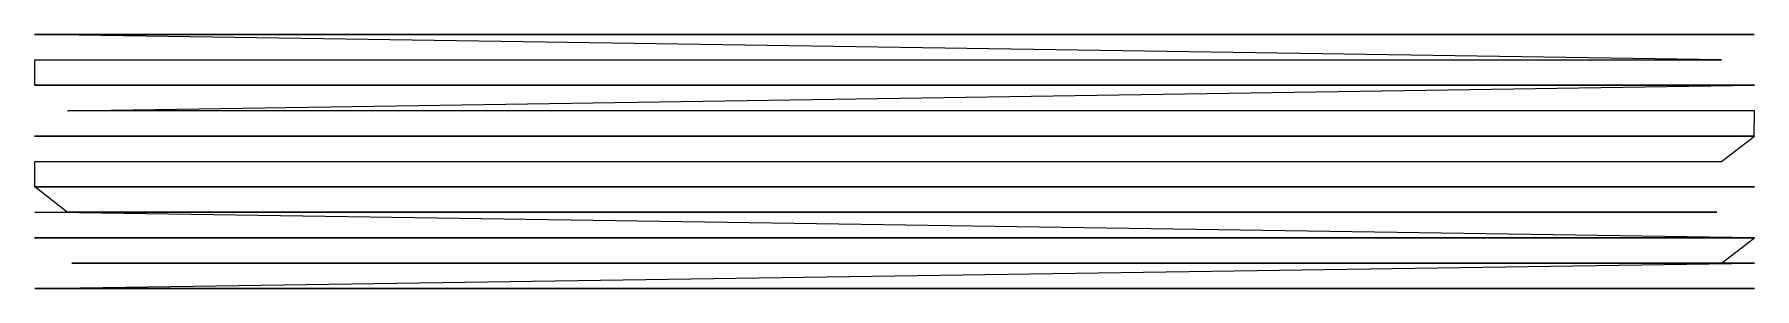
# Model space of a CAD drawing. Extents: x 0 to 1, y 0.01 to 0.16.
import ezdxf

# ---------------------------------------------------------------- set-up
doc = ezdxf.new("R2010")
doc.units = 0

msp = doc.modelspace()

# ---------------------------------------------------------------- linework, layer by layer
at = {"layer": 'Polygon'}
for p, q in [((0.9998, 0.1624, 0.978), (-0.0002, 0.1624, 0.9562)), ((-0.0002, 0.1624, 0.9562), (0.9998, 0.1624, 0.9344)), ((0.9998, 0.1624, 0.9344), (-0.0002, 0.1624, 0.9126)), ((-0.0002, 0.1624, 0.9126), (0.9998, 0.1624, 0.8908)), ((0.9998, 0.1624, 0.8908), (-0.0002, 0.1624, 0.869)), ((-0.0002, 0.1624, 0.869), (0.9998, 0.1624, 0.8472)), ((0.9998, 0.1624, 0.8472), (-0.0002, 0.1624, 0.8254)), ((-0.0002, 0.1624, 0.8254), (0.9998, 0.1624, 0.8036)), ((0.9998, 0.1624, 0.8036), (-0.0002, 0.1624, 0.7818)), ((-0.0002, 0.1624, 0.7818), (0.9998, 0.1624, 0.76)), ((0.9998, 0.1624, 0.76), (-0.0002, 0.1624, 0.7382)), ((-0.0002, 0.1624, 0.7382), (0.9998, 0.1624, 0.7164)), ((0.9998, 0.1624, 0.7164), (-0.0002, 0.1624, 0.6946)), ((-0.0002, 0.1624, 0.6946), (0.9998, 0.1624, 0.6728)), ((0.9998, 0.1624, 0.6728), (-0.0002, 0.1624, 0.651)), ((-0.0002, 0.1624, 0.651), (0.9998, 0.1624, 0.6292)), ((0.9998, 0.1624, 0.6292), (-0.0002, 0.1624, 0.6074)), ((-0.0002, 0.1624, 0.6074), (0.9998, 0.1624, 0.5856)), ((0.9998, 0.1624, 0.5856), (-0.0002, 0.1624, 0.5638)), ((-0.0002, 0.1624, 0.5638), (0.9998, 0.1624, 0.542)), ((0.9998, 0.1624, 0.542), (-0.0002, 0.1624, 0.5202)), ((-0.0002, 0.1624, 0.5202), (0.9998, 0.1624, 0.4984)), ((0.9998, 0.1624, 0.4984), (-0.0002, 0.1624, 0.4766)), ((-0.0002, 0.1624, 0.4766), (0.9998, 0.1624, 0.4548)), ((0.9998, 0.1624, 0.4548), (-0.0002, 0.1624, 0.433)), ((-0.0002, 0.1624, 0.433), (0.9998, 0.1624, 0.4112)), ((0.9998, 0.1624, 0.4112), (-0.0002, 0.1624, 0.3894)), ((-0.0002, 0.1624, 0.3894), (0.9998, 0.1624, 0.3676)), ((0.9998, 0.1624, 0.3676), (-0.0002, 0.1624, 0.3458)), ((-0.0002, 0.1624, 0.3458), (0.9998, 0.1624, 0.324)), ((0.9998, 0.1624, 0.324), (-0.0002, 0.1624, 0.3022)), ((-0.0002, 0.1624, 0.3022), (0.9998, 0.1624, 0.2804)), ((0.9998, 0.1624, 0.2804), (-0.0002, 0.1624, 0.2586)), ((-0.0002, 0.1624, 0.2586), (0.9998, 0.1624, 0.2368)), ((0.9998, 0.1624, 0.1932), (-0.0002, 0.1624, 0.1714)), ((0.9998, 0.1624, 0.1932), (-0.0002, 0.1624, 0.1714)), ((0.9808, 0.1476, 0.9998), (0, 0.1624)), ((0, 0.1624), (0.9998, 0.1624, 0.978)), ((0.9998, 0.1624, 0.2368), (0.9998, 0.1624, 0.1932)), ((0, 0.1329, 0.981), (0, 0.1476, 1)), ((0, 0.1476, 1), (0.0216, 0.1476, 0.9998)), ((0.0216, 0.1476, 0.9998), (0.0434, 0.1476, -0.0002)), ((0.0434, 0.1476, -0.0002), (0.0652, 0.1476, 0.9998)), ((0.0652, 0.1476, 0.9998), (0.087, 0.1476, -0.0002)), ((0.087, 0.1476, -0.0002), (0.1088, 0.1476, 0.9998)), ((0.1088, 0.1476, 0.9998), (0.1306, 0.1476, -0.0002)), ((0.1306, 0.1476, -0.0002), (0.1524, 0.1476, 0.9998)), ((0.1524, 0.1476, 0.9998), (0.1742, 0.1476, -0.0002)), ((0.1742, 0.1476, -0.0002), (0.196, 0.1476, 0.9998)), ((0.196, 0.1476, 0.9998), (0.2178, 0.1476, -0.0002)), ((0.2178, 0.1476, -0.0002), (0.2396, 0.1476, 0.9998)), ((0.2396, 0.1476, 0.9998), (0.2614, 0.1476, -0.0002)), ((0.2614, 0.1476, -0.0002), (0.2832, 0.1476, 0.9998)), ((0.2832, 0.1476, 0.9998), (0.305, 0.1476, -0.0002)), ((0.305, 0.1476, -0.0002), (0.3268, 0.1476, 0.9998)), ((0.3268, 0.1476, 0.9998), (0.3486, 0.1476, -0.0002)), ((0.3486, 0.1476, -0.0002), (0.3704, 0.1476, 0.9998)), ((0.3704, 0.1476, 0.9998), (0.3922, 0.1476, -0.0002)), ((0.3922, 0.1476, -0.0002), (0.414, 0.1476, 0.9998)), ((0.414, 0.1476, 0.9998), (0.4358, 0.1476, -0.0002)), ((0.4358, 0.1476, -0.0002), (0.4576, 0.1476, 0.9998)), ((0.4576, 0.1476, 0.9998), (0.4794, 0.1476, -0.0002)), ((0.4794, 0.1476, -0.0002), (0.5012, 0.1476, 0.9998)), ((0.5012, 0.1476, 0.9998), (0.523, 0.1476, -0.0002)), ((0.523, 0.1476, -0.0002), (0.5448, 0.1476, 0.9998)), ((0.5448, 0.1476, 0.9998), (0.5666, 0.1476, -0.0002)), ((0.5666, 0.1476, -0.0002), (0.5884, 0.1476, 0.9998)), ((0.5884, 0.1476, 0.9998), (0.6102, 0.1476, -0.0002)), ((0.6102, 0.1476, -0.0002), (0.632, 0.1476, 0.9998)), ((0.632, 0.1476, 0.9998), (0.6538, 0.1476, -0.0002)), ((0.6538, 0.1476, -0.0002), (0.6756, 0.1476, 0.9998)), ((0.6756, 0.1476, 0.9998), (0.6974, 0.1476, -0.0002)), ((0.6974, 0.1476, -0.0002), (0.7192, 0.1476, 0.9998)), ((0.7192, 0.1476, 0.9998), (0.741, 0.1476, -0.0002)), ((0.741, 0.1476, -0.0002), (0.7628, 0.1476, 0.9998)), ((0.7628, 0.1476, 0.9998), (0.7846, 0.1476, -0.0002)), ((0.7846, 0.1476, -0.0002), (0.8064, 0.1476, 0.9998)), ((0.8064, 0.1476, 0.9998), (0.8282, 0.1476, -0.0002)), ((0.8282, 0.1476, -0.0002), (0.85, 0.1476, 0.9998)), ((0.85, 0.1476, 0.9998), (0.8718, 0.1476, -0.0002)), ((0.8718, 0.1476, -0.0002), (0.8936, 0.1476, 0.9998)), ((0.8936, 0.1476, 0.9998), (0.9154, 0.1476, -0.0002)), ((0.9154, 0.1476, -0.0002), (0.9372, 0.1476, 0.9998)), ((0.9372, 0.1476, 0.9998), (0.959, 0.1476, -0.0002)), ((0.959, 0.1476, -0.0002), (0.9808, 0.1476, 0.9998)), ((1, 0.1329), (0, 0.1329, 0.0218)), ((0, 0.1329, 0.0218), (1, 0.1329, 0.0436)), ((1, 0.1329, 0.0436), (0, 0.1329, 0.0654)), ((0, 0.1329, 0.0654), (1, 0.1329, 0.0872)), ((1, 0.1329, 0.0872), (0, 0.1329, 0.109)), ((0, 0.1329, 0.109), (1, 0.1329, 0.1308)), ((1, 0.1329, 0.1308), (0, 0.1329, 0.1526)), ((0, 0.1329, 0.1526), (1, 0.1329, 0.1744)), ((1, 0.1329, 0.1744), (0, 0.1329, 0.1962)), ((0, 0.1329, 0.1962), (1, 0.1329, 0.218)), ((1, 0.1329, 0.218), (0, 0.1329, 0.2398)), ((0, 0.1329, 0.2398), (1, 0.1329, 0.2616)), ((1, 0.1329, 0.2616), (0, 0.1329, 0.2834)), ((0, 0.1329, 0.2834), (1, 0.1329, 0.3052)), ((1, 0.1329, 0.3052), (0, 0.1329, 0.327)), ((0, 0.1329, 0.327), (1, 0.1329, 0.3488)), ((1, 0.1329, 0.3488), (0, 0.1329, 0.3706)), ((0, 0.1329, 0.3706), (1, 0.1329, 0.3924)), ((1, 0.1329, 0.3924), (0, 0.1329, 0.4142)), ((0, 0.1329, 0.4142), (1, 0.1329, 0.436)), ((1, 0.1329, 0.436), (0, 0.1329, 0.4578)), ((0, 0.1329, 0.4578), (1, 0.1329, 0.4796)), ((1, 0.1329, 0.4796), (0, 0.1329, 0.5014)), ((0, 0.1329, 0.5014), (1, 0.1329, 0.5232)), ((1, 0.1329, 0.5232), (0, 0.1329, 0.545)), ((0, 0.1329, 0.545), (1, 0.1329, 0.5668)), ((1, 0.1329, 0.5668), (0, 0.1329, 0.5886)), ((0, 0.1329, 0.5886), (1, 0.1329, 0.6104)), ((1, 0.1329, 0.6104), (0, 0.1329, 0.6322)), ((0, 0.1329, 0.6322), (1, 0.1329, 0.654)), ((1, 0.1329, 0.654), (0, 0.1329, 0.6758)), ((0, 0.1329, 0.6758), (1, 0.1329, 0.6976)), ((1, 0.1329, 0.6976), (0, 0.1329, 0.7194)), ((0, 0.1329, 0.7194), (1, 0.1329, 0.7412)), ((1, 0.1329, 0.7412), (0, 0.1329, 0.763)), ((0, 0.1329, 0.763), (1, 0.1329, 0.7848)), ((1, 0.1329, 0.7848), (0, 0.1329, 0.8066)), ((0, 0.1329, 0.8066), (1, 0.1329, 0.8284)), ((1, 0.1329, 0.8284), (0, 0.1329, 0.8502)), ((0, 0.1329, 0.8502), (1, 0.1329, 0.872)), ((1, 0.1329, 0.872), (0, 0.1329, 0.8938)), ((0, 0.1329, 0.8938), (1, 0.1329, 0.9156)), ((1, 0.1329, 0.9156), (0, 0.1329, 0.9374)), ((0, 0.1329, 0.9374), (1, 0.1329, 0.9592)), ((1, 0.1329, 0.9592), (0, 0.1329, 0.981)), ((0.019, 0.1181, -0.0002), (1, 0.1329)), ((0.0408, 0.1181, 0.9998), (0.019, 0.1181, -0.0002)), ((0.0626, 0.1181, -0.0002), (0.0408, 0.1181, 0.9998)), ((0.0844, 0.1181, 0.9998), (0.0626, 0.1181, -0.0002)), ((0.1062, 0.1181, -0.0002), (0.0844, 0.1181, 0.9998)), ((0.128, 0.1181, 0.9998), (0.1062, 0.1181, -0.0002)), ((0.1498, 0.1181, -0.0002), (0.128, 0.1181, 0.9998)), ((0.1716, 0.1181, 0.9998), (0.1498, 0.1181, -0.0002)), ((0.1934, 0.1181, -0.0002), (0.1716, 0.1181, 0.9998)), ((0.2152, 0.1181, 0.9998), (0.1934, 0.1181, -0.0002)), ((0.237, 0.1181, -0.0002), (0.2152, 0.1181, 0.9998)), ((0.2588, 0.1181, 0.9998), (0.237, 0.1181, -0.0002)), ((0.2806, 0.1181, -0.0002), (0.2588, 0.1181, 0.9998)), ((0.3024, 0.1181, 0.9998), (0.2806, 0.1181, -0.0002)), ((0.3242, 0.1181, -0.0002), (0.3024, 0.1181, 0.9998)), ((0.346, 0.1181, 0.9998), (0.3242, 0.1181, -0.0002)), ((0.3678, 0.1181, -0.0002), (0.346, 0.1181, 0.9998)), ((0.3896, 0.1181, 0.9998), (0.3678, 0.1181, -0.0002)), ((0.4114, 0.1181, -0.0002), (0.3896, 0.1181, 0.9998)), ((0.4332, 0.1181, 0.9998), (0.4114, 0.1181, -0.0002)), ((0.455, 0.1181, -0.0002), (0.4332, 0.1181, 0.9998)), ((0.4768, 0.1181, 0.9998), (0.455, 0.1181, -0.0002)), ((0.4986, 0.1181, -0.0002), (0.4768, 0.1181, 0.9998)), ((0.5204, 0.1181, 0.9998), (0.4986, 0.1181, -0.0002)), ((0.5422, 0.1181, -0.0002), (0.5204, 0.1181, 0.9998)), ((0.564, 0.1181, 0.9998), (0.5422, 0.1181, -0.0002)), ((0.5858, 0.1181, -0.0002), (0.564, 0.1181, 0.9998)), ((0.6076, 0.1181, 0.9998), (0.5858, 0.1181, -0.0002)), ((0.6294, 0.1181, -0.0002), (0.6076, 0.1181, 0.9998)), ((0.6512, 0.1181, 0.9998), (0.6294, 0.1181, -0.0002)), ((0.673, 0.1181, -0.0002), (0.6512, 0.1181, 0.9998)), ((0.6948, 0.1181, 0.9998), (0.673, 0.1181, -0.0002)), ((0.7166, 0.1181, -0.0002), (0.6948, 0.1181, 0.9998)), ((0.7384, 0.1181, 0.9998), (0.7166, 0.1181, -0.0002)), ((0.7602, 0.1181, -0.0002), (0.7384, 0.1181, 0.9998)), ((0.782, 0.1181, 0.9998), (0.7602, 0.1181, -0.0002)), ((0.8038, 0.1181, -0.0002), (0.782, 0.1181, 0.9998)), ((0.8256, 0.1181, 0.9998), (0.8038, 0.1181, -0.0002)), ((0.8474, 0.1181, -0.0002), (0.8256, 0.1181, 0.9998)), ((0.8692, 0.1181, 0.9998), (0.8474, 0.1181, -0.0002)), ((0.891, 0.1181, -0.0002), (0.8692, 0.1181, 0.9998)), ((0.9128, 0.1181, 0.9998), (0.891, 0.1181, -0.0002)), ((0.9346, 0.1181, -0.0002), (0.9128, 0.1181, 0.9998)), ((0.9564, 0.1181, 0.9998), (0.9346, 0.1181, -0.0002)), ((0.9782, 0.1181, -0.0002), (0.9564, 0.1181, 0.9998)), ((1, 0.1181), (0.9782, 0.1181, -0.0002)), ((0.9998, 0.1033, 0.0188), (1, 0.1181)), ((0.9998, 0.1033, 0.978), (-0.0002, 0.1033, 0.9562)), ((-0.0002, 0.1033, 0.9562), (0.9998, 0.1033, 0.9344)), ((0.9998, 0.1033, 0.9344), (-0.0002, 0.1033, 0.9126)), ((-0.0002, 0.1033, 0.9126), (0.9998, 0.1033, 0.8908)), ((0.9998, 0.1033, 0.8908), (-0.0002, 0.1033, 0.869)), ((-0.0002, 0.1033, 0.869), (0.9998, 0.1033, 0.8472)), ((0.9998, 0.1033, 0.8472), (-0.0002, 0.1033, 0.8254)), ((-0.0002, 0.1033, 0.8254), (0.9998, 0.1033, 0.8036)), ((0.9998, 0.1033, 0.8036), (-0.0002, 0.1033, 0.7818)), ((-0.0002, 0.1033, 0.7818), (0.9998, 0.1033, 0.76)), ((0.9998, 0.1033, 0.76), (-0.0002, 0.1033, 0.7382)), ((-0.0002, 0.1033, 0.7382), (0.9998, 0.1033, 0.7164)), ((0.9998, 0.1033, 0.7164), (-0.0002, 0.1033, 0.6946)), ((-0.0002, 0.1033, 0.6946), (0.9998, 0.1033, 0.6728)), ((0.9998, 0.1033, 0.6728), (-0.0002, 0.1033, 0.651)), ((-0.0002, 0.1033, 0.651), (0.9998, 0.1033, 0.6292)), ((0.9998, 0.1033, 0.6292), (-0.0002, 0.1033, 0.6074)), ((-0.0002, 0.1033, 0.6074), (0.9998, 0.1033, 0.5856)), ((0.9998, 0.1033, 0.5856), (-0.0002, 0.1033, 0.5638)), ((-0.0002, 0.1033, 0.5638), (0.9998, 0.1033, 0.542)), ((0.9998, 0.1033, 0.542), (-0.0002, 0.1033, 0.5202)), ((-0.0002, 0.1033, 0.5202), (0.9998, 0.1033, 0.4984)), ((0.9998, 0.1033, 0.4984), (-0.0002, 0.1033, 0.4766)), ((-0.0002, 0.1033, 0.4766), (0.9998, 0.1033, 0.4548)), ((0.9998, 0.1033, 0.4548), (-0.0002, 0.1033, 0.433)), ((-0.0002, 0.1033, 0.433), (0.9998, 0.1033, 0.4112)), ((0.9998, 0.1033, 0.4112), (-0.0002, 0.1033, 0.3894)), ((-0.0002, 0.1033, 0.3894), (0.9998, 0.1033, 0.3676)), ((0.9998, 0.1033, 0.3676), (-0.0002, 0.1033, 0.3458)), ((-0.0002, 0.1033, 0.3458), (0.9998, 0.1033, 0.324)), ((0.9998, 0.1033, 0.324), (-0.0002, 0.1033, 0.3022)), ((-0.0002, 0.1033, 0.3022), (0.9998, 0.1033, 0.2804)), ((0.9998, 0.1033, 0.2804), (-0.0002, 0.1033, 0.2586)), ((-0.0002, 0.1033, 0.2586), (0.9998, 0.1033, 0.2368)), ((0.9998, 0.1033, 0.2368), (-0.0002, 0.1033, 0.215)), ((-0.0002, 0.1033, 0.215), (0.9998, 0.1033, 0.1932)), ((0.9998, 0.1033, 0.1932), (-0.0002, 0.1033, 0.1714)), ((-0.0002, 0.1033, 0.1714), (0.9998, 0.1033, 0.1496)), ((0.9998, 0.1033, 0.1496), (-0.0002, 0.1033, 0.1278)), ((-0.0002, 0.1033, 0.1278), (0.9998, 0.1033, 0.106)), ((0.9998, 0.1033, 0.106), (-0.0002, 0.1033, 0.0842)), ((-0.0002, 0.1033, 0.0842), (0.9998, 0.1033, 0.0624)), ((0.9998, 0.1033, 0.0624), (-0.0002, 0.1033, 0.0406)), ((-0.0002, 0.1033, 0.0406), (0.9998, 0.1033, 0.0188)), ((0.9808, 0.0886, 0.9998), (1, 0.1033)), ((1, 0.1033), (0.9998, 0.1033, 0.978)), ((0, 0.0738, 0.981), (0, 0.0886, 1)), ((0, 0.0886, 1), (0.0216, 0.0886, 0.9998)), ((0.0216, 0.0886, 0.9998), (0.0434, 0.0886, -0.0002)), ((0.0434, 0.0886, -0.0002), (0.0652, 0.0886, 0.9998)), ((0.0652, 0.0886, 0.9998), (0.087, 0.0886, -0.0002)), ((0.087, 0.0886, -0.0002), (0.1088, 0.0886, 0.9998)), ((0.1088, 0.0886, 0.9998), (0.1306, 0.0886, -0.0002)), ((0.1306, 0.0886, -0.0002), (0.1524, 0.0886, 0.9998)), ((0.1524, 0.0886, 0.9998), (0.1742, 0.0886, -0.0002)), ((0.1742, 0.0886, -0.0002), (0.196, 0.0886, 0.9998)), ((0.196, 0.0886, 0.9998), (0.2178, 0.0886, -0.0002)), ((0.2178, 0.0886, -0.0002), (0.2396, 0.0886, 0.9998)), ((0.2396, 0.0886, 0.9998), (0.2614, 0.0886, -0.0002)), ((0.2614, 0.0886, -0.0002), (0.2832, 0.0886, 0.9998)), ((0.2832, 0.0886, 0.9998), (0.305, 0.0886, -0.0002)), ((0.305, 0.0886, -0.0002), (0.3268, 0.0886, 0.9998)), ((0.3268, 0.0886, 0.9998), (0.3486, 0.0886, -0.0002)), ((0.3486, 0.0886, -0.0002), (0.3704, 0.0886, 0.9998)), ((0.3704, 0.0886, 0.9998), (0.3922, 0.0886, -0.0002)), ((0.3922, 0.0886, -0.0002), (0.414, 0.0886, 0.9998)), ((0.414, 0.0886, 0.9998), (0.4358, 0.0886, -0.0002)), ((0.4358, 0.0886, -0.0002), (0.4576, 0.0886, 0.9998)), ((0.4576, 0.0886, 0.9998), (0.4794, 0.0886, -0.0002)), ((0.4794, 0.0886, -0.0002), (0.5012, 0.0886, 0.9998)), ((0.5012, 0.0886, 0.9998), (0.523, 0.0886, -0.0002)), ((0.523, 0.0886, -0.0002), (0.5448, 0.0886, 0.9998)), ((0.5448, 0.0886, 0.9998), (0.5666, 0.0886, -0.0002)), ((0.5666, 0.0886, -0.0002), (0.5884, 0.0886, 0.9998)), ((0.5884, 0.0886, 0.9998), (0.6102, 0.0886, -0.0002)), ((0.6102, 0.0886, -0.0002), (0.632, 0.0886, 0.9998)), ((0.632, 0.0886, 0.9998), (0.6538, 0.0886, -0.0002)), ((0.6538, 0.0886, -0.0002), (0.6756, 0.0886, 0.9998)), ((0.6756, 0.0886, 0.9998), (0.6974, 0.0886, -0.0002)), ((0.6974, 0.0886, -0.0002), (0.7192, 0.0886, 0.9998)), ((0.7192, 0.0886, 0.9998), (0.741, 0.0886, -0.0002)), ((0.741, 0.0886, -0.0002), (0.7628, 0.0886, 0.9998)), ((0.7628, 0.0886, 0.9998), (0.7846, 0.0886, -0.0002)), ((0.7846, 0.0886, -0.0002), (0.8064, 0.0886, 0.9998)), ((0.8064, 0.0886, 0.9998), (0.8282, 0.0886, -0.0002)), ((0.8282, 0.0886, -0.0002), (0.85, 0.0886, 0.9998)), ((0.85, 0.0886, 0.9998), (0.8718, 0.0886, -0.0002)), ((0.8718, 0.0886, -0.0002), (0.8936, 0.0886, 0.9998)), ((0.8936, 0.0886, 0.9998), (0.9154, 0.0886, -0.0002)), ((0.9154, 0.0886, -0.0002), (0.9372, 0.0886, 0.9998)), ((0.9372, 0.0886, 0.9998), (0.959, 0.0886, -0.0002)), ((0.959, 0.0886, -0.0002), (0.9808, 0.0886, 0.9998)), ((0.0188, 0.0591, -0.0002), (0, 0.0738)), ((0, 0.0738), (0, 0.0738, 0.0218)), ((0, 0.0738, 0.0218), (1, 0.0738, 0.0436)), ((1, 0.0738, 0.0436), (0, 0.0738, 0.0654)), ((0, 0.0738, 0.0654), (1, 0.0738, 0.0872)), ((1, 0.0738, 0.0872), (0, 0.0738, 0.109)), ((0, 0.0738, 0.109), (1, 0.0738, 0.1308)), ((1, 0.0738, 0.1308), (0, 0.0738, 0.1526)), ((0, 0.0738, 0.1526), (1, 0.0738, 0.1744)), ((1, 0.0738, 0.1744), (0, 0.0738, 0.1962)), ((0, 0.0738, 0.1962), (1, 0.0738, 0.218)), ((1, 0.0738, 0.218), (0, 0.0738, 0.2398)), ((0, 0.0738, 0.2398), (1, 0.0738, 0.2616)), ((1, 0.0738, 0.2616), (0, 0.0738, 0.2834)), ((0, 0.0738, 0.2834), (1, 0.0738, 0.3052)), ((1, 0.0738, 0.3052), (0, 0.0738, 0.327)), ((0, 0.0738, 0.327), (1, 0.0738, 0.3488)), ((1, 0.0738, 0.3488), (0, 0.0738, 0.3706)), ((0, 0.0738, 0.3706), (1, 0.0738, 0.3924)), ((1, 0.0738, 0.3924), (0, 0.0738, 0.4142)), ((0, 0.0738, 0.4142), (1, 0.0738, 0.436)), ((1, 0.0738, 0.436), (0, 0.0738, 0.4578)), ((0, 0.0738, 0.4578), (1, 0.0738, 0.4796)), ((1, 0.0738, 0.4796), (0, 0.0738, 0.5014)), ((0, 0.0738, 0.5014), (1, 0.0738, 0.5232)), ((1, 0.0738, 0.5232), (0, 0.0738, 0.545)), ((0, 0.0738, 0.545), (1, 0.0738, 0.5668)), ((1, 0.0738, 0.5668), (0, 0.0738, 0.5886)), ((0, 0.0738, 0.5886), (1, 0.0738, 0.6104)), ((1, 0.0738, 0.6104), (0, 0.0738, 0.6322)), ((0, 0.0738, 0.6322), (1, 0.0738, 0.654)), ((1, 0.0738, 0.654), (0, 0.0738, 0.6758)), ((0, 0.0738, 0.6758), (1, 0.0738, 0.6976)), ((1, 0.0738, 0.6976), (0, 0.0738, 0.7194)), ((0, 0.0738, 0.7194), (1, 0.0738, 0.7412)), ((1, 0.0738, 0.7412), (0, 0.0738, 0.763)), ((0, 0.0738, 0.763), (1, 0.0738, 0.7848)), ((1, 0.0738, 0.7848), (0, 0.0738, 0.8066)), ((0, 0.0738, 0.8066), (1, 0.0738, 0.8284)), ((1, 0.0738, 0.8284), (0, 0.0738, 0.8502)), ((0, 0.0738, 0.8502), (1, 0.0738, 0.872)), ((1, 0.0738, 0.872), (0, 0.0738, 0.8938)), ((0, 0.0738, 0.8938), (1, 0.0738, 0.9156)), ((1, 0.0738, 0.9156), (0, 0.0738, 0.9374)), ((0, 0.0738, 0.9374), (1, 0.0738, 0.9592)), ((1, 0.0738, 0.9592), (0, 0.0738, 0.981)), ((0.9998, 0.0443, 0.0188), (0, 0.0591, 1)), ((0, 0.0591, 1), (0.978, 0.0591, -0.0002)), ((0.0406, 0.0591, 0.9998), (0.0188, 0.0591, -0.0002)), ((0.0624, 0.0591, -0.0002), (0.0406, 0.0591, 0.9998)), ((0.0842, 0.0591, 0.9998), (0.0624, 0.0591, -0.0002)), ((0.106, 0.0591, -0.0002), (0.0842, 0.0591, 0.9998)), ((0.1278, 0.0591, 0.9998), (0.106, 0.0591, -0.0002)), ((0.1496, 0.0591, -0.0002), (0.1278, 0.0591, 0.9998)), ((0.1714, 0.0591, 0.9998), (0.1496, 0.0591, -0.0002)), ((0.1932, 0.0591, -0.0002), (0.1714, 0.0591, 0.9998)), ((0.215, 0.0591, 0.9998), (0.1932, 0.0591, -0.0002)), ((0.2368, 0.0591, -0.0002), (0.215, 0.0591, 0.9998)), ((0.2586, 0.0591, 0.9998), (0.2368, 0.0591, -0.0002)), ((0.2804, 0.0591, -0.0002), (0.2586, 0.0591, 0.9998)), ((0.3022, 0.0591, 0.9998), (0.2804, 0.0591, -0.0002)), ((0.324, 0.0591, -0.0002), (0.3022, 0.0591, 0.9998)), ((0.3458, 0.0591, 0.9998), (0.324, 0.0591, -0.0002)), ((0.3676, 0.0591, -0.0002), (0.3458, 0.0591, 0.9998)), ((0.3894, 0.0591, 0.9998), (0.3676, 0.0591, -0.0002)), ((0.4112, 0.0591, -0.0002), (0.3894, 0.0591, 0.9998)), ((0.433, 0.0591, 0.9998), (0.4112, 0.0591, -0.0002)), ((0.4548, 0.0591, -0.0002), (0.433, 0.0591, 0.9998)), ((0.4766, 0.0591, 0.9998), (0.4548, 0.0591, -0.0002)), ((0.4984, 0.0591, -0.0002), (0.4766, 0.0591, 0.9998)), ((0.5202, 0.0591, 0.9998), (0.4984, 0.0591, -0.0002)), ((0.542, 0.0591, -0.0002), (0.5202, 0.0591, 0.9998)), ((0.5638, 0.0591, 0.9998), (0.542, 0.0591, -0.0002)), ((0.5856, 0.0591, -0.0002), (0.5638, 0.0591, 0.9998)), ((0.6074, 0.0591, 0.9998), (0.5856, 0.0591, -0.0002)), ((0.6292, 0.0591, -0.0002), (0.6074, 0.0591, 0.9998)), ((0.651, 0.0591, 0.9998), (0.6292, 0.0591, -0.0002)), ((0.6728, 0.0591, -0.0002), (0.651, 0.0591, 0.9998)), ((0.6946, 0.0591, 0.9998), (0.6728, 0.0591, -0.0002)), ((0.7164, 0.0591, -0.0002), (0.6946, 0.0591, 0.9998)), ((0.7382, 0.0591, 0.9998), (0.7164, 0.0591, -0.0002)), ((0.76, 0.0591, -0.0002), (0.7382, 0.0591, 0.9998)), ((0.7818, 0.0591, 0.9998), (0.76, 0.0591, -0.0002)), ((0.8036, 0.0591, -0.0002), (0.7818, 0.0591, 0.9998)), ((0.8254, 0.0591, 0.9998), (0.8036, 0.0591, -0.0002)), ((0.8472, 0.0591, -0.0002), (0.8254, 0.0591, 0.9998)), ((0.869, 0.0591, 0.9998), (0.8472, 0.0591, -0.0002)), ((0.8908, 0.0591, -0.0002), (0.869, 0.0591, 0.9998)), ((0.9126, 0.0591, 0.9998), (0.8908, 0.0591, -0.0002)), ((0.9344, 0.0591, -0.0002), (0.9126, 0.0591, 0.9998)), ((0.9562, 0.0591, 0.9998), (0.9344, 0.0591, -0.0002)), ((0.978, 0.0591, -0.0002), (0.9562, 0.0591, 0.9998)), ((0.9998, 0.0443, 0.978), (-0.0002, 0.0443, 0.9562)), ((-0.0002, 0.0443, 0.9562), (0.9998, 0.0443, 0.9344)), ((0.9998, 0.0443, 0.9344), (-0.0002, 0.0443, 0.9126)), ((-0.0002, 0.0443, 0.9126), (0.9998, 0.0443, 0.8908)), ((0.9998, 0.0443, 0.8908), (-0.0002, 0.0443, 0.869)), ((-0.0002, 0.0443, 0.869), (0.9998, 0.0443, 0.8472)), ((0.9998, 0.0443, 0.8472), (-0.0002, 0.0443, 0.8254)), ((-0.0002, 0.0443, 0.8254), (0.9998, 0.0443, 0.8036)), ((0.9998, 0.0443, 0.8036), (-0.0002, 0.0443, 0.7818)), ((-0.0002, 0.0443, 0.7818), (0.9998, 0.0443, 0.76)), ((0.9998, 0.0443, 0.76), (-0.0002, 0.0443, 0.7382)), ((-0.0002, 0.0443, 0.7382), (0.9998, 0.0443, 0.7164)), ((0.9998, 0.0443, 0.7164), (-0.0002, 0.0443, 0.6946)), ((-0.0002, 0.0443, 0.6946), (0.9998, 0.0443, 0.6728)), ((0.9998, 0.0443, 0.6728), (-0.0002, 0.0443, 0.651)), ((-0.0002, 0.0443, 0.651), (0.9998, 0.0443, 0.6292)), ((0.9998, 0.0443, 0.6292), (-0.0002, 0.0443, 0.6074)), ((-0.0002, 0.0443, 0.6074), (0.9998, 0.0443, 0.5856)), ((0.9998, 0.0443, 0.5856), (-0.0002, 0.0443, 0.5638)), ((-0.0002, 0.0443, 0.5638), (0.9998, 0.0443, 0.542)), ((0.9998, 0.0443, 0.542), (-0.0002, 0.0443, 0.5202)), ((-0.0002, 0.0443, 0.5202), (0.9998, 0.0443, 0.4984)), ((0.9998, 0.0443, 0.4984), (-0.0002, 0.0443, 0.4766)), ((-0.0002, 0.0443, 0.4766), (0.9998, 0.0443, 0.4548)), ((0.9998, 0.0443, 0.4548), (-0.0002, 0.0443, 0.433)), ((-0.0002, 0.0443, 0.433), (0.9998, 0.0443, 0.4112)), ((0.9998, 0.0443, 0.4112), (-0.0002, 0.0443, 0.3894)), ((-0.0002, 0.0443, 0.3894), (0.9998, 0.0443, 0.3676)), ((0.9998, 0.0443, 0.3676), (-0.0002, 0.0443, 0.3458)), ((-0.0002, 0.0443, 0.3458), (0.9998, 0.0443, 0.324)), ((0.9998, 0.0443, 0.324), (-0.0002, 0.0443, 0.3022)), ((-0.0002, 0.0443, 0.3022), (0.9998, 0.0443, 0.2804)), ((0.9998, 0.0443, 0.2804), (-0.0002, 0.0443, 0.2586)), ((-0.0002, 0.0443, 0.2586), (0.9998, 0.0443, 0.2368)), ((0.9998, 0.0443, 0.2368), (-0.0002, 0.0443, 0.215)), ((-0.0002, 0.0443, 0.215), (0.9998, 0.0443, 0.1932)), ((0.9998, 0.0443, 0.1932), (-0.0002, 0.0443, 0.1714)), ((-0.0002, 0.0443, 0.1714), (0.9998, 0.0443, 0.1496)), ((0.9998, 0.0443, 0.1496), (-0.0002, 0.0443, 0.1278)), ((-0.0002, 0.0443, 0.1278), (0.9998, 0.0443, 0.106)), ((0.9998, 0.0443, 0.106), (-0.0002, 0.0443, 0.0842)), ((-0.0002, 0.0443, 0.0842), (0.9998, 0.0443, 0.0624)), ((0.9998, 0.0443, 0.0624), (-0.0002, 0.0443, 0.0406)), ((-0.0002, 0.0443, 0.0406), (0.9998, 0.0443, 0.0188)), ((0.9808, 0.0295, 0.9998), (1, 0.0443)), ((1, 0.0443), (0.9998, 0.0443, 0.978)), ((0, 0.0148, 0.981), (1, 0.0295, 1)), ((1, 0.0295, 1), (0.0216, 0.0295, 0.9998)), ((0.0216, 0.0295, 0.9998), (0.0434, 0.0295, -0.0002)), ((0.0434, 0.0295, -0.0002), (0.0652, 0.0295, 0.9998)), ((0.0652, 0.0295, 0.9998), (0.087, 0.0295, -0.0002)), ((0.087, 0.0295, -0.0002), (0.1088, 0.0295, 0.9998)), ((0.1088, 0.0295, 0.9998), (0.1306, 0.0295, -0.0002)), ((0.1306, 0.0295, -0.0002), (0.1524, 0.0295, 0.9998)), ((0.1524, 0.0295, 0.9998), (0.1742, 0.0295, -0.0002)), ((0.1742, 0.0295, -0.0002), (0.196, 0.0295, 0.9998)), ((0.196, 0.0295, 0.9998), (0.2178, 0.0295, -0.0002)), ((0.2178, 0.0295, -0.0002), (0.2396, 0.0295, 0.9998)), ((0.2396, 0.0295, 0.9998), (0.2614, 0.0295, -0.0002)), ((0.2614, 0.0295, -0.0002), (0.2832, 0.0295, 0.9998)), ((0.2832, 0.0295, 0.9998), (0.305, 0.0295, -0.0002)), ((0.305, 0.0295, -0.0002), (0.3268, 0.0295, 0.9998)), ((0.3268, 0.0295, 0.9998), (0.3486, 0.0295, -0.0002)), ((0.3486, 0.0295, -0.0002), (0.3704, 0.0295, 0.9998)), ((0.3704, 0.0295, 0.9998), (0.3922, 0.0295, -0.0002)), ((0.3922, 0.0295, -0.0002), (0.414, 0.0295, 0.9998)), ((0.414, 0.0295, 0.9998), (0.4358, 0.0295, -0.0002)), ((0.4358, 0.0295, -0.0002), (0.4576, 0.0295, 0.9998)), ((0.4576, 0.0295, 0.9998), (0.4794, 0.0295, -0.0002)), ((0.4794, 0.0295, -0.0002), (0.5012, 0.0295, 0.9998)), ((0.5012, 0.0295, 0.9998), (0.523, 0.0295, -0.0002)), ((0.523, 0.0295, -0.0002), (0.5448, 0.0295, 0.9998)), ((0.5448, 0.0295, 0.9998), (0.5666, 0.0295, -0.0002)), ((0.5666, 0.0295, -0.0002), (0.5884, 0.0295, 0.9998)), ((0.5884, 0.0295, 0.9998), (0.6102, 0.0295, -0.0002)), ((0.6102, 0.0295, -0.0002), (0.632, 0.0295, 0.9998)), ((0.632, 0.0295, 0.9998), (0.6538, 0.0295, -0.0002)), ((0.6538, 0.0295, -0.0002), (0.6756, 0.0295, 0.9998)), ((0.6756, 0.0295, 0.9998), (0.6974, 0.0295, -0.0002)), ((0.6974, 0.0295, -0.0002), (0.7192, 0.0295, 0.9998)), ((0.7192, 0.0295, 0.9998), (0.741, 0.0295, -0.0002)), ((0.741, 0.0295, -0.0002), (0.7628, 0.0295, 0.9998)), ((0.7628, 0.0295, 0.9998), (0.7846, 0.0295, -0.0002)), ((0.7846, 0.0295, -0.0002), (0.8064, 0.0295, 0.9998)), ((0.8064, 0.0295, 0.9998), (0.8282, 0.0295, -0.0002)), ((0.8282, 0.0295, -0.0002), (0.85, 0.0295, 0.9998)), ((0.85, 0.0295, 0.9998), (0.8718, 0.0295, -0.0002)), ((0.8718, 0.0295, -0.0002), (0.8936, 0.0295, 0.9998)), ((0.8936, 0.0295, 0.9998), (0.9154, 0.0295, -0.0002)), ((0.9154, 0.0295, -0.0002), (0.9372, 0.0295, 0.9998)), ((0.9372, 0.0295, 0.9998), (0.959, 0.0295, -0.0002)), ((0.959, 0.0295, -0.0002), (0.9808, 0.0295, 0.9998)), ((0, 0.0148, 0.0218), (1, 0.0148, 0.0436)), ((1, 0.0148, 0.0436), (0, 0.0148, 0.0654)), ((0, 0.0148, 0.0654), (1, 0.0148, 0.0872)), ((1, 0.0148, 0.0872), (0, 0.0148, 0.109)), ((0, 0.0148, 0.109), (1, 0.0148, 0.1308)), ((1, 0.0148, 0.1308), (0, 0.0148, 0.1526)), ((0, 0.0148, 0.1526), (1, 0.0148, 0.1744)), ((1, 0.0148, 0.1744), (0, 0.0148, 0.1962)), ((0, 0.0148, 0.1962), (1, 0.0148, 0.218)), ((1, 0.0148, 0.218), (0, 0.0148, 0.2398)), ((0, 0.0148, 0.2398), (1, 0.0148, 0.2616)), ((1, 0.0148, 0.2616), (0, 0.0148, 0.2834)), ((0, 0.0148, 0.2834), (1, 0.0148, 0.3052)), ((1, 0.0148, 0.3052), (0, 0.0148, 0.327)), ((0, 0.0148, 0.327), (1, 0.0148, 0.3488)), ((1, 0.0148, 0.3488), (0, 0.0148, 0.3706)), ((0, 0.0148, 0.3706), (1, 0.0148, 0.3924)), ((1, 0.0148, 0.3924), (0, 0.0148, 0.4142)), ((0, 0.0148, 0.4142), (1, 0.0148, 0.436)), ((1, 0.0148, 0.436), (0, 0.0148, 0.4578)), ((0, 0.0148, 0.4578), (1, 0.0148, 0.4796)), ((1, 0.0148, 0.4796), (0, 0.0148, 0.5014)), ((0, 0.0148, 0.5014), (1, 0.0148, 0.5232)), ((1, 0.0148, 0.5232), (0, 0.0148, 0.545)), ((0, 0.0148, 0.545), (1, 0.0148, 0.5668)), ((1, 0.0148, 0.5668), (0, 0.0148, 0.5886)), ((0, 0.0148, 0.5886), (1, 0.0148, 0.6104)), ((1, 0.0148, 0.6104), (0, 0.0148, 0.6322)), ((0, 0.0148, 0.6322), (1, 0.0148, 0.654)), ((1, 0.0148, 0.654), (0, 0.0148, 0.6758)), ((0, 0.0148, 0.6758), (1, 0.0148, 0.6976)), ((1, 0.0148, 0.6976), (0, 0.0148, 0.7194)), ((0, 0.0148, 0.7194), (1, 0.0148, 0.7412)), ((1, 0.0148, 0.7412), (0, 0.0148, 0.763)), ((0, 0.0148, 0.763), (1, 0.0148, 0.7848)), ((1, 0.0148, 0.7848), (0, 0.0148, 0.8066)), ((0, 0.0148, 0.8066), (1, 0.0148, 0.8284)), ((1, 0.0148, 0.8284), (0, 0.0148, 0.8502)), ((0, 0.0148, 0.8502), (1, 0.0148, 0.872)), ((1, 0.0148, 0.872), (0, 0.0148, 0.8938)), ((0, 0.0148, 0.8938), (1, 0.0148, 0.9156)), ((1, 0.0148, 0.9156), (0, 0.0148, 0.9374)), ((0, 0.0148, 0.9374), (1, 0.0148, 0.9592)), ((1, 0.0148, 0.9592), (0, 0.0148, 0.981))]:
    msp.add_line(p, q, dxfattribs=at)

doc.saveas('drawing.dxf')
